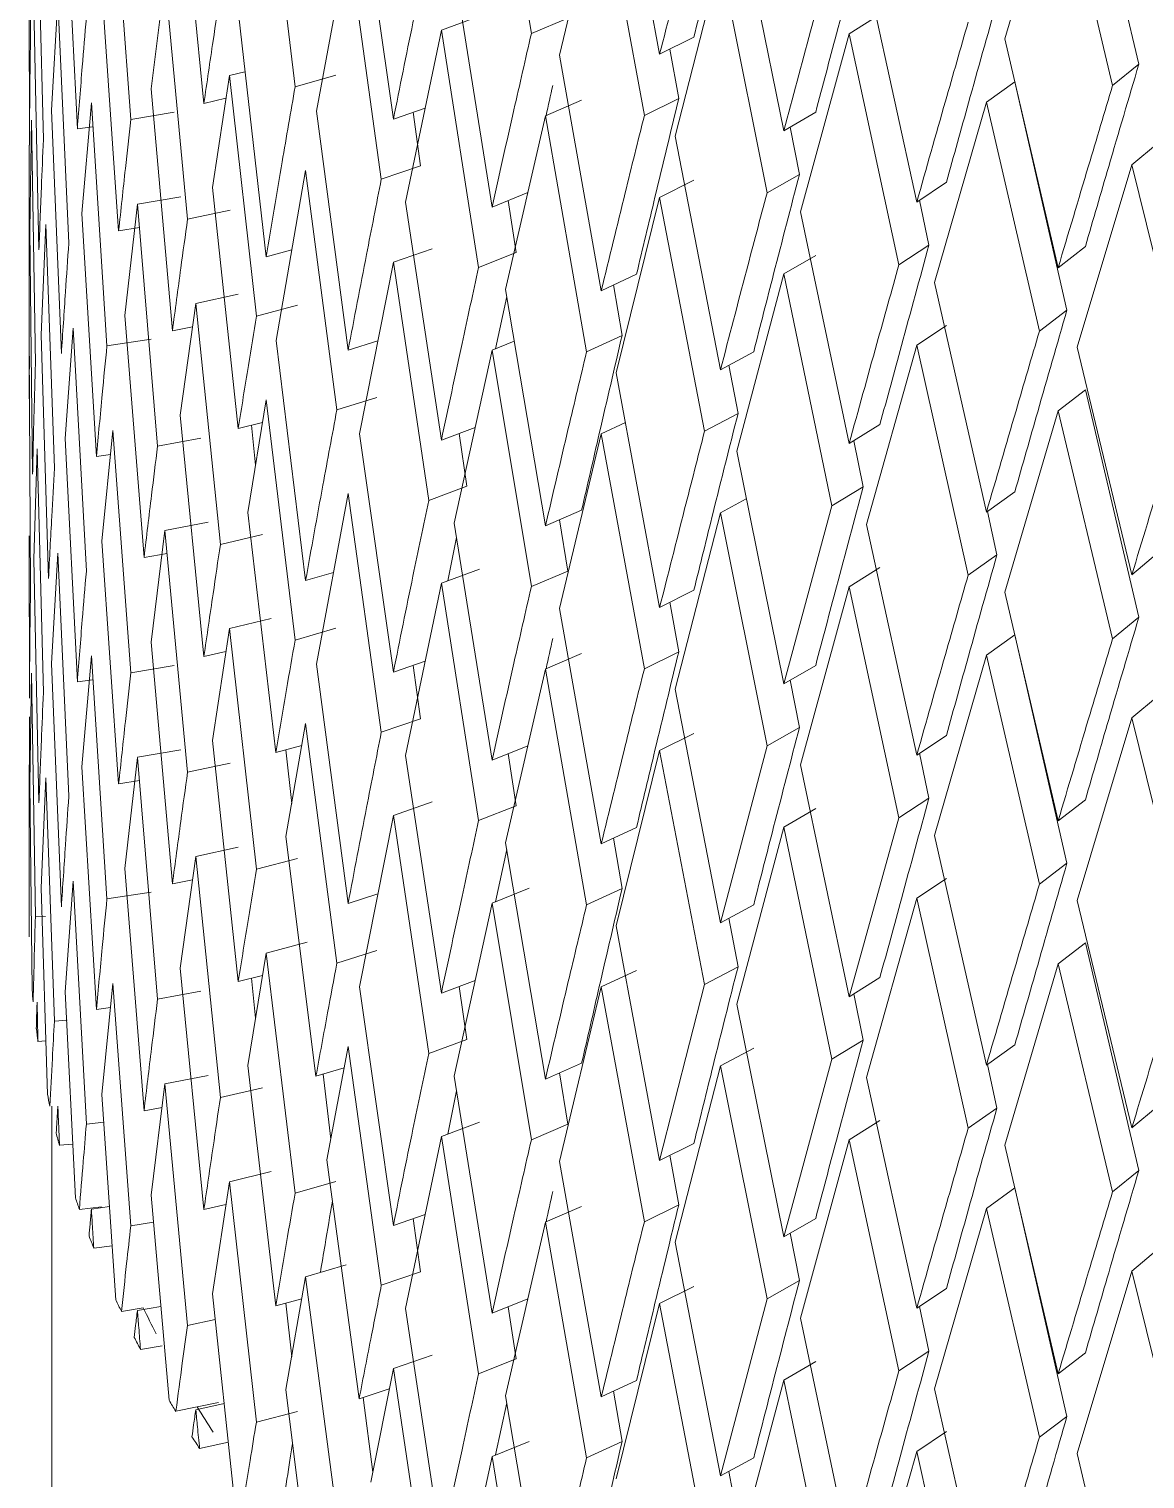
# Model space of a CAD drawing. Header units: centimetres. Extents: x -13594 to 4017, y -3206 to 1780.
# Drawn here: x 737.18 to 745.59, y -2015.4 to -2004.48 of the extents above; entities that cross this region are included whole.
import ezdxf

# ---------------------------------------------------------------- set-up
doc = ezdxf.new("R2010")
doc.units = ezdxf.units.CM

msp = doc.modelspace()

# ---------------------------------------------------------------- linework, layer by layer
at = {"color": 7, "linetype": 'Continuous', "lineweight": 0}
for p, q in [((740.967, -2004.517), (740.671, -2002.736)), ((741.605, -2002.906), (741.933, -2004.673)), ((745.541, -2004.748), (745.139, -2003.035)), ((739.188, -2004.919), (738.969, -2003.111)), ((744.934, -2003.193), (744.532, -2004.558)), ((745.344, -2004.909), (744.934, -2003.193)), ((738.323, -2003.225), (738.501, -2005.043)), ((737.196, -2004.528), (737.187, -2003.311)), ((737.457, -2003.402), (737.548, -2005.234)), ((737.95, -2005.165), (737.815, -2003.34)), ((739.673, -2003.365), (739.928, -2005.162)), ((741.493, -2003.366), (741.18, -2004.681)), ((741.818, -2005.135), (741.493, -2003.366)), ((737.292, -2005.315), (737.245, -2003.48)), ((742.513, -2003.496), (742.867, -2005.249)), ((739.587, -2003.815), (739.348, -2005.101)), ((739.837, -2005.613), (739.587, -2003.815)), ((742.391, -2003.961), (742.05, -2005.289)), ((742.742, -2005.716), (742.391, -2003.961)), ((740.386, -2004.038), (740.671, -2005.824)), ((743.49, -2004.048), (743.869, -2005.786)), ((737.184, -2004.14), (737.187, -2005.357)), ((737.733, -2004.175), (737.859, -2006.002)), ((738.208, -2004.095), (738.103, -2004.934)), ((738.378, -2005.915), (738.208, -2004.095)), ((737.401, -2004.264), (737.354, -2005.095)), ((737.484, -2006.096), (737.401, -2004.264)), ((737.221, -2004.31), (737.259, -2006.145)), ((738.763, -2004.388), (738.969, -2006.199)), ((740.289, -2004.492), (740.576, -2004.385)), ((743.36, -2004.518), (743.592, -2004.373)), ((740.289, -2004.492), (740.019, -2005.788)), ((740.57, -2006.279), (740.289, -2004.492)), ((741.242, -2004.4), (740.967, -2004.517)), ((741.933, -2004.673), (742.191, -2004.544)), ((743.36, -2004.518), (742.993, -2005.86)), ((743.735, -2006.258), (743.36, -2004.518)), ((744.532, -2004.558), (744.934, -2006.281)), ((741.18, -2004.681), (741.493, -2006.454)), ((742.077, -2005.007), (742.01, -2004.634)), ((738.693, -2004.833), (738.566, -2005.677)), ((738.693, -2004.833), (738.81, -2004.805)), ((738.896, -2006.645), (738.693, -2004.833)), ((739.494, -2004.831), (739.188, -2004.919)), ((745.541, -2004.748), (745.344, -2004.909)), ((738.103, -2004.934), (738.264, -2006.756)), ((744.394, -2005.034), (744.608, -2004.88)), ((745, -2006.601), (744.608, -2004.88)), ((737.654, -2005.039), (737.583, -2005.873)), ((737.771, -2006.868), (737.654, -2005.039)), ((738.501, -2005.043), (738.667, -2005.005)), ((741.073, -2005.138), (741.345, -2005.02)), ((742.077, -2005.007), (741.818, -2005.135)), ((744.394, -2005.034), (744.003, -2006.392)), ((744.793, -2006.758), (744.394, -2005.034)), ((737.354, -2005.095), (737.428, -2006.928)), ((738.278, -2005.11), (737.95, -2005.165)), ((739.348, -2005.101), (739.587, -2006.903)), ((739.928, -2005.162), (740.167, -2005.079)), ((740.132, -2005.513), (740.077, -2005.11)), ((741.073, -2005.138), (740.773, -2006.446)), ((741.383, -2006.914), (741.073, -2005.138)), ((742.867, -2005.249), (743.108, -2005.11)), ((737.203, -2005.169), (737.191, -2005.999)), ((737.232, -2007.005), (737.203, -2005.169)), ((737.548, -2005.234), (737.665, -2005.22)), ((742.985, -2005.578), (742.915, -2005.221)), ((737.184, -2006.216), (737.186, -2005.357)), ((742.05, -2005.289), (742.391, -2007.049)), ((745.489, -2005.506), (745.683, -2005.344)), ((739.267, -2005.549), (739.044, -2006.83)), ((739.502, -2007.352), (739.267, -2005.549)), ((740.132, -2005.513), (739.837, -2005.613)), ((742.985, -2005.578), (742.742, -2005.716)), ((745.489, -2005.506), (745.076, -2006.88)), ((745.909, -2007.214), (745.489, -2005.506)), ((738.566, -2005.677), (738.76, -2007.491)), ((741.933, -2005.751), (742.191, -2005.622)), ((743.869, -2005.786), (744.092, -2005.637)), ((738, -2005.803), (737.906, -2006.64)), ((738, -2005.802), (738.328, -2005.746)), ((738.152, -2007.625), (738, -2005.803)), ((740.019, -2005.788), (740.289, -2007.58)), ((740.671, -2005.824), (740.94, -2005.715)), ((740.852, -2006.167), (740.791, -2005.775)), ((741.933, -2005.751), (741.605, -2007.072)), ((742.271, -2007.513), (741.933, -2005.751)), ((743.961, -2006.11), (743.889, -2005.772)), ((737.583, -2005.873), (737.692, -2007.702)), ((738.698, -2005.847), (738.378, -2005.915)), ((742.993, -2005.86), (743.36, -2007.606)), ((737.191, -2005.999), (737.211, -2007.835)), ((737.311, -2005.956), (737.276, -2006.786)), ((737.376, -2007.79), (737.311, -2005.956)), ((737.859, -2006.002), (738.015, -2005.978)), ((738.969, -2006.199), (739.163, -2006.147)), ((739.928, -2006.24), (740.221, -2006.139)), ((743.961, -2006.11), (743.735, -2006.258)), ((744.934, -2006.281), (745.139, -2006.122)), ((739.928, -2006.24), (739.673, -2007.531)), ((740.194, -2008.033), (739.928, -2006.24)), ((740.852, -2006.167), (740.57, -2006.279)), ((742.867, -2006.328), (743.108, -2006.188)), ((741.493, -2006.454), (741.759, -2006.33)), ((742.867, -2006.328), (742.513, -2007.662)), ((743.23, -2008.075), (742.867, -2006.328)), ((740.773, -2006.446), (741.073, -2008.226)), ((741.65, -2006.791), (741.585, -2006.411)), ((744.003, -2006.392), (744.394, -2008.122)), ((738.44, -2006.55), (738.323, -2007.391)), ((738.44, -2006.55), (738.759, -2006.48)), ((738.625, -2008.366), (738.44, -2006.55)), ((739.207, -2006.564), (738.896, -2006.645)), ((740.782, -2006.498), (740.698, -2006.891)), ((737.906, -2006.64), (738.05, -2008.464)), ((745, -2006.601), (744.793, -2006.758)), ((737.276, -2006.786), (737.331, -2008.621)), ((737.516, -2006.736), (737.457, -2007.568)), ((737.616, -2008.566), (737.516, -2006.736)), ((738.264, -2006.756), (738.415, -2006.725)), ((741.65, -2006.791), (741.383, -2006.914)), ((743.869, -2006.864), (744.092, -2006.715)), ((737.196, -2008.694), (737.185, -2006.858)), ((737.185, -2006.858), (737.185, -2007.269)), ((738.103, -2006.819), (737.771, -2006.868)), ((739.044, -2006.83), (739.267, -2008.637)), ((739.587, -2006.903), (739.811, -2006.831)), ((740.671, -2006.902), (740.386, -2008.204)), ((740.671, -2006.902), (740.838, -2006.835)), ((740.967, -2008.683), (740.671, -2006.902)), ((743.869, -2006.864), (743.49, -2008.214)), ((744.256, -2008.596), (743.869, -2006.864)), ((745.076, -2006.88), (745.489, -2008.594)), ((742.391, -2007.049), (742.641, -2006.914)), ((742.523, -2007.38), (742.454, -2007.015)), ((741.605, -2007.072), (741.933, -2008.839)), ((744.934, -2007.359), (745.139, -2007.201)), ((745.541, -2008.914), (745.139, -2007.201)), ((738.969, -2007.277), (738.831, -2008.124)), ((739.188, -2009.085), (738.969, -2007.277)), ((739.803, -2007.258), (739.502, -2007.352)), ((738.323, -2007.391), (738.501, -2009.209)), ((738.76, -2007.491), (738.942, -2007.446)), ((741.493, -2007.532), (741.675, -2007.447)), ((742.523, -2007.38), (742.271, -2007.513)), ((744.934, -2007.359), (744.532, -2008.724)), ((745.344, -2009.075), (744.934, -2007.359)), ((737.815, -2007.506), (737.733, -2008.341)), ((737.95, -2009.331), (737.815, -2007.506)), ((738.477, -2007.564), (738.152, -2007.625)), ((738.889, -2007.768), (738.859, -2007.466)), ((739.673, -2007.531), (739.928, -2009.328)), ((740.289, -2007.58), (740.543, -2007.484)), ((740.482, -2007.927), (740.424, -2007.529)), ((741.493, -2007.532), (741.18, -2008.847)), ((741.818, -2009.301), (741.493, -2007.532)), ((743.36, -2007.606), (743.592, -2007.461)), ((737.245, -2007.646), (737.221, -2008.476)), ((737.292, -2009.481), (737.245, -2007.646)), ((737.457, -2007.568), (737.548, -2009.4)), ((742.513, -2007.662), (742.867, -2009.415)), ((743.465, -2007.932), (743.394, -2007.584)), ((737.692, -2007.702), (737.797, -2007.688)), ((739.587, -2007.981), (739.348, -2009.267)), ((739.837, -2009.779), (739.587, -2007.981)), ((740.482, -2007.927), (740.194, -2008.033)), ((743.465, -2007.932), (743.23, -2008.075)), ((744.394, -2008.122), (744.608, -2007.968)), ((741.073, -2008.226), (741.345, -2008.107)), ((742.391, -2008.127), (742.585, -2008.022)), ((742.867, -2009.415), (743.23, -2008.075)), ((738.208, -2008.261), (738.532, -2008.198)), ((738.831, -2008.124), (739.042, -2009.933)), ((740.386, -2008.204), (740.671, -2009.99)), ((741.242, -2008.566), (741.178, -2008.18)), ((742.391, -2008.127), (742.05, -2009.455)), ((742.742, -2009.882), (742.391, -2008.127)), ((743.49, -2008.214), (743.869, -2009.952)), ((744.473, -2008.444), (744.401, -2008.117)), ((737.185, -2008.3), (737.187, -2009.523)), ((738.208, -2008.261), (738.103, -2009.1)), ((738.378, -2010.081), (738.208, -2008.261)), ((738.942, -2008.291), (738.625, -2008.366)), ((740.404, -2008.314), (740.338, -2008.64)), ((737.401, -2008.43), (737.354, -2009.261)), ((737.484, -2010.262), (737.401, -2008.43)), ((737.733, -2008.341), (737.859, -2010.168)), ((738.05, -2008.464), (738.224, -2008.433)), ((745.489, -2008.594), (745.683, -2008.432)), ((737.221, -2008.476), (737.259, -2010.311)), ((743.36, -2008.684), (743.592, -2008.539)), ((744.473, -2008.444), (744.256, -2008.596)), ((739.267, -2008.637), (739.476, -2008.576)), ((740.289, -2008.658), (740.019, -2009.954)), ((740.289, -2008.658), (740.576, -2008.551)), ((740.57, -2010.445), (740.289, -2008.658)), ((741.242, -2008.566), (740.967, -2008.683)), ((741.933, -2008.839), (742.191, -2008.71)), ((743.36, -2008.684), (742.993, -2010.026)), ((743.735, -2010.424), (743.36, -2008.684)), ((744.532, -2008.724), (744.934, -2010.447)), ((741.18, -2008.847), (741.493, -2010.62)), ((742.077, -2009.173), (742.01, -2008.8)), ((738.693, -2008.999), (739.008, -2008.923)), ((745.541, -2008.914), (745.344, -2009.075)), ((738.693, -2008.999), (738.566, -2009.843)), ((738.896, -2010.811), (738.693, -2008.999)), ((739.494, -2008.997), (739.188, -2009.085)), ((744.394, -2009.2), (744.608, -2009.046)), ((745, -2010.767), (744.608, -2009.046)), ((737.654, -2009.205), (737.583, -2010.039)), ((737.771, -2011.034), (737.654, -2009.205)), ((738.103, -2009.1), (738.264, -2010.922)), ((738.501, -2009.209), (738.667, -2009.171)), ((741.072, -2009.304), (741.345, -2009.186)), ((742.077, -2009.173), (741.818, -2009.301)), ((744.394, -2009.2), (744.003, -2010.558)), ((744.793, -2010.924), (744.394, -2009.2)), ((737.354, -2009.261), (737.428, -2011.094)), ((738.278, -2009.276), (737.95, -2009.331)), ((739.348, -2009.267), (739.587, -2011.069)), ((739.928, -2009.328), (740.167, -2009.245)), ((740.132, -2009.679), (740.077, -2009.276)), ((741.073, -2009.304), (740.773, -2010.612)), ((741.383, -2011.08), (741.073, -2009.304)), ((742.867, -2009.415), (743.108, -2009.276)), ((737.203, -2009.335), (737.191, -2010.165)), ((737.232, -2011.171), (737.203, -2009.335)), ((737.548, -2009.4), (737.665, -2009.386)), ((742.985, -2009.744), (742.915, -2009.387)), ((742.05, -2009.455), (742.391, -2011.215)), ((745.489, -2009.672), (745.683, -2009.51)), ((737.184, -2010.382), (737.187, -2009.664)), ((739.267, -2009.715), (739.118, -2010.565)), ((739.502, -2011.518), (739.267, -2009.715)), ((740.132, -2009.679), (739.837, -2009.779)), ((742.985, -2009.744), (742.742, -2009.882)), ((745.489, -2009.672), (745.076, -2011.046)), ((745.909, -2011.38), (745.489, -2009.672)), ((738.566, -2009.843), (738.76, -2011.657)), ((741.933, -2009.917), (742.191, -2009.788)), ((743.869, -2009.952), (744.092, -2009.803)), ((738, -2009.969), (737.906, -2010.806)), ((738, -2009.968), (738.328, -2009.912)), ((738.152, -2011.791), (738, -2009.969)), ((739.042, -2009.933), (739.238, -2009.88)), ((739.162, -2010.317), (739.117, -2009.913)), ((740.019, -2009.954), (740.289, -2011.746)), ((740.671, -2009.99), (740.94, -2009.881)), ((740.852, -2010.333), (740.791, -2009.941)), ((741.933, -2009.917), (741.605, -2011.238)), ((742.271, -2011.679), (741.933, -2009.917)), ((742.391, -2011.215), (742.742, -2009.882)), ((743.961, -2010.276), (743.889, -2009.938)), ((737.583, -2010.039), (737.692, -2011.868)), ((738.698, -2010.013), (738.378, -2010.081)), ((742.993, -2010.026), (743.36, -2011.772)), ((737.191, -2010.165), (737.207, -2011.721)), ((737.311, -2010.122), (737.276, -2010.952)), ((737.376, -2011.956), (737.311, -2010.122)), ((737.859, -2010.168), (738.015, -2010.144)), ((743.961, -2010.276), (743.735, -2010.424)), ((744.934, -2010.447), (745.139, -2010.288)), ((739.928, -2010.406), (739.673, -2011.697)), ((739.928, -2010.406), (740.221, -2010.305)), ((740.194, -2012.199), (739.928, -2010.406)), ((740.852, -2010.333), (740.57, -2010.445)), ((742.867, -2010.494), (743.108, -2010.354)), ((741.493, -2010.62), (741.759, -2010.496)), ((742.867, -2010.494), (742.513, -2011.828)), ((743.23, -2012.241), (742.867, -2010.494)), ((743.36, -2011.772), (743.735, -2010.424)), ((739.118, -2010.565), (739.345, -2012.37)), ((740.773, -2010.612), (741.073, -2012.392)), ((741.65, -2010.957), (741.585, -2010.577)), ((744.003, -2010.558), (744.394, -2012.288)), ((738.44, -2010.716), (738.323, -2011.557)), ((738.44, -2010.716), (738.759, -2010.646)), ((738.625, -2012.532), (738.44, -2010.716)), ((739.207, -2010.73), (738.896, -2010.811)), ((740.782, -2010.664), (740.698, -2011.057)), ((737.906, -2010.806), (738.05, -2012.63)), ((745, -2010.767), (744.793, -2010.924)), ((737.276, -2010.952), (737.322, -2012.507)), ((737.516, -2010.902), (737.457, -2011.734)), ((737.616, -2012.732), (737.516, -2010.902)), ((738.264, -2010.922), (738.415, -2010.891)), ((743.869, -2011.03), (744.092, -2010.881)), ((738.103, -2010.985), (737.771, -2011.034)), ((739.587, -2011.069), (739.811, -2010.997)), ((740.671, -2011.068), (740.951, -2010.955)), ((741.65, -2010.957), (741.383, -2011.08)), ((743.869, -2011.03), (743.49, -2012.38)), ((744.256, -2012.762), (743.869, -2011.03)), ((745.076, -2011.046), (745.489, -2012.76)), ((737.307, -2011.168), (737.232, -2011.171)), ((740.671, -2011.068), (740.386, -2012.37)), ((740.967, -2012.849), (740.671, -2011.068)), ((742.391, -2011.215), (742.641, -2011.08)), ((741.605, -2011.238), (741.933, -2013.005)), ((742.523, -2011.546), (742.454, -2011.181)), ((738.969, -2011.443), (739.279, -2011.36)), ((744.934, -2011.525), (745.139, -2011.367)), ((745.541, -2013.08), (745.139, -2011.367)), ((738.969, -2011.443), (738.831, -2012.29)), ((739.188, -2013.251), (738.969, -2011.443)), ((739.803, -2011.424), (739.502, -2011.518)), ((738.323, -2011.557), (738.501, -2013.375)), ((741.493, -2011.698), (741.759, -2011.574)), ((742.523, -2011.546), (742.271, -2011.679)), ((744.934, -2011.525), (744.532, -2012.89)), ((745.344, -2013.241), (744.934, -2011.525)), ((737.815, -2011.672), (737.733, -2012.507)), ((737.95, -2013.497), (737.815, -2011.672)), ((738.76, -2011.657), (738.942, -2011.612)), ((738.889, -2011.934), (738.859, -2011.632)), ((739.673, -2011.697), (739.928, -2013.494)), ((740.289, -2011.746), (740.543, -2011.65)), ((740.482, -2012.093), (740.424, -2011.695)), ((741.493, -2011.698), (741.18, -2013.013)), ((741.818, -2013.467), (741.493, -2011.698)), ((741.933, -2013.005), (742.271, -2011.679)), ((743.36, -2011.772), (743.592, -2011.627)), ((737.457, -2011.734), (737.533, -2013.287)), ((738.477, -2011.73), (738.152, -2011.791)), ((743.465, -2012.098), (743.394, -2011.75)), ((737.692, -2011.868), (737.797, -2011.854)), ((742.513, -2011.828), (742.867, -2013.581)), ((737.472, -2011.948), (737.376, -2011.956)), ((737.31, -2012.105), (737.251, -2012.108)), ((739.587, -2012.147), (739.427, -2013)), ((739.837, -2013.945), (739.587, -2012.147)), ((740.482, -2012.093), (740.194, -2012.199)), ((743.465, -2012.098), (743.23, -2012.241)), ((744.394, -2012.288), (744.608, -2012.134)), ((742.391, -2012.293), (742.641, -2012.158)), ((742.867, -2013.581), (743.23, -2012.241)), ((738.208, -2012.427), (738.532, -2012.364)), ((738.831, -2012.29), (739.042, -2014.099)), ((739.345, -2012.37), (739.557, -2012.307)), ((739.456, -2012.844), (739.398, -2012.354)), ((740.386, -2012.37), (740.671, -2014.156)), ((741.073, -2012.392), (741.345, -2012.273)), ((741.242, -2012.732), (741.178, -2012.346)), ((742.391, -2012.293), (742.05, -2013.621)), ((742.742, -2014.048), (742.391, -2012.293)), ((744.473, -2012.61), (744.401, -2012.283)), ((738.208, -2012.427), (738.103, -2013.266)), ((738.378, -2014.247), (738.208, -2012.427)), ((738.942, -2012.457), (738.625, -2012.532)), ((740.404, -2012.48), (740.338, -2012.806)), ((743.49, -2012.38), (743.869, -2014.118)), ((737.733, -2012.507), (737.839, -2014.056)), ((737.355, -2012.595), (737.355, -2024.572)), ((738.05, -2012.63), (738.186, -2012.606)), ((744.473, -2012.61), (744.256, -2012.762)), ((745.489, -2012.76), (745.683, -2012.598)), ((737.747, -2012.716), (737.616, -2012.732)), ((740.289, -2012.824), (740.576, -2012.717)), ((741.242, -2012.732), (740.967, -2012.849)), ((743.36, -2012.85), (743.592, -2012.705)), ((737.513, -2012.882), (737.414, -2012.891)), ((740.289, -2012.824), (740.019, -2014.12)), ((740.57, -2014.611), (740.289, -2012.824)), ((741.933, -2013.005), (742.191, -2012.876)), ((743.36, -2012.85), (742.993, -2014.192)), ((743.735, -2014.59), (743.36, -2012.85)), ((744.532, -2012.89), (744.934, -2014.613)), ((739.427, -2013), (739.67, -2014.8)), ((741.18, -2013.013), (741.493, -2014.786)), ((742.077, -2013.339), (742.01, -2012.966)), ((738.693, -2013.165), (739.008, -2013.089)), ((745.541, -2013.08), (745.344, -2013.241)), ((738.693, -2013.165), (738.566, -2014.009)), ((738.896, -2014.977), (738.693, -2013.165)), ((739.494, -2013.163), (739.188, -2013.251)), ((744.394, -2013.366), (744.608, -2013.212)), ((745, -2014.933), (744.608, -2013.212)), ((737.731, -2013.355), (737.563, -2013.374)), ((737.654, -2013.371), (737.791, -2013.353)), ((738.103, -2013.266), (738.239, -2014.81)), ((738.501, -2013.375), (738.667, -2013.337)), ((741.072, -2013.47), (741.345, -2013.352)), ((742.077, -2013.339), (741.818, -2013.467)), ((739.928, -2013.494), (740.167, -2013.411)), ((740.132, -2013.845), (740.077, -2013.442)), ((742.867, -2013.581), (743.108, -2013.442)), ((744.394, -2013.366), (744.003, -2014.724)), ((744.793, -2015.09), (744.394, -2013.366)), ((738.121, -2013.469), (737.95, -2013.497)), ((741.073, -2013.47), (740.773, -2014.778)), ((741.383, -2015.246), (741.073, -2013.47)), ((742.985, -2013.91), (742.915, -2013.553)), ((737.811, -2013.647), (737.672, -2013.666)), ((742.05, -2013.621), (742.391, -2015.381)), ((745.489, -2013.838), (745.683, -2013.676)), ((739.267, -2013.881), (739.572, -2013.792)), ((739.267, -2013.881), (739.118, -2014.731)), ((739.502, -2015.684), (739.267, -2013.881)), ((740.132, -2013.845), (739.837, -2013.945)), ((745.489, -2013.838), (745.076, -2015.212)), ((745.909, -2015.546), (745.489, -2013.838)), ((738.566, -2014.009), (738.73, -2015.547)), ((741.933, -2014.083), (742.191, -2013.954)), ((742.985, -2013.91), (742.742, -2014.048)), ((743.869, -2014.118), (744.092, -2013.969)), ((738.044, -2014.115), (737.88, -2014.142)), ((738, -2014.135), (738.177, -2014.104)), ((739.042, -2014.099), (739.238, -2014.046)), ((739.162, -2014.483), (739.117, -2014.079)), ((740.671, -2014.156), (740.94, -2014.047)), ((740.852, -2014.499), (740.791, -2014.107)), ((741.933, -2014.083), (741.605, -2015.404)), ((742.271, -2015.845), (741.933, -2014.083)), ((742.391, -2015.381), (742.742, -2014.048)), ((743.961, -2014.442), (743.889, -2014.104)), ((738.586, -2014.202), (738.378, -2014.247)), ((740.019, -2014.12), (740.289, -2015.912)), ((742.993, -2014.192), (743.36, -2015.938)), ((738.187, -2014.4), (738.024, -2014.428)), ((743.961, -2014.442), (743.735, -2014.59)), ((739.928, -2014.572), (740.221, -2014.471)), ((740.852, -2014.499), (740.57, -2014.611)), ((742.867, -2014.66), (743.108, -2014.52)), ((744.934, -2014.613), (745.139, -2014.454)), ((739.928, -2014.572), (739.758, -2015.428)), ((740.194, -2016.365), (739.928, -2014.572)), ((741.493, -2014.786), (741.759, -2014.662)), ((742.867, -2014.66), (742.513, -2015.994)), ((743.23, -2016.407), (742.867, -2014.66)), ((739.118, -2014.731), (739.31, -2016.261)), ((739.67, -2014.8), (739.897, -2014.726)), ((741.65, -2015.123), (741.585, -2014.743)), ((744.003, -2014.724), (744.394, -2016.454)), ((738.451, -2014.861), (738.29, -2014.894)), ((738.44, -2014.882), (738.654, -2014.835)), ((738.612, -2014.829), (738.451, -2014.861)), ((739.772, -2015.353), (739.7, -2014.79)), ((740.782, -2014.83), (740.698, -2015.223)), ((740.773, -2014.778), (741.073, -2016.558)), ((739.207, -2014.896), (738.896, -2014.977)), ((745, -2014.933), (744.793, -2015.09)), ((743.869, -2015.196), (744.092, -2015.047)), ((738.628, -2015.139), (738.469, -2015.174)), ((738.685, -2015.126), (738.628, -2015.139)), ((740.671, -2015.234), (740.951, -2015.121)), ((741.65, -2015.123), (741.383, -2015.246)), ((743.869, -2015.196), (743.49, -2016.546)), ((744.256, -2016.928), (743.869, -2015.196)), ((740.671, -2015.234), (740.386, -2016.536)), ((740.967, -2017.015), (740.671, -2015.234)), ((742.391, -2015.381), (742.641, -2015.246)), ((745.076, -2015.212), (745.489, -2016.926)), ((742.523, -2015.712), (742.454, -2015.347))]:
    msp.add_line(p, q, dxfattribs=at)
for centre, radius, start, end in [((743.621, -2011.176), 6.437, 180.4364, 181.2753), ((743.673, -2011.173), 6.489, 184.8431, 185.6324), ((743.741, -2011.165), 6.557, 187.4353, 188.2638), ((743.912, -2011.134), 6.731, 191.7664, 192.5366), ((744.049, -2011.102), 6.873, 194.29, 195.093), ((744.334, -2011.015), 7.17, 198.4689, 199.2074), ((744.536, -2010.941), 7.385, 200.8835, 201.6489), ((744.923, -2010.774), 7.807, 204.8521, 205.5498), ((745.152, -2010.717), 7.878, 205.5525, 207.1324), ((745.184, -2010.645), 8.098, 207.1297, 207.8495), ((745.661, -2010.377), 8.646, 210.8515, 211.5033), ((745.907, -2010.291), 8.746, 211.5062, 212.9797), ((745.971, -2010.181), 9.012, 212.9769, 213.6472)]:
    msp.add_arc(centre, radius, start, end, dxfattribs=at)
for points, knots in [([(738.79, -1522.457), (737.643, -1521.332), (734.632, -1518.377), (729.481, -1513.99), (723.376, -1509.261), (717.032, -1504.913), (710.469, -1500.933), (703.691, -1497.328), (696.705, -1494.101), (689.519, -1491.257), (682.14, -1488.797), (674.577, -1486.725), (666.836, -1485.042), (658.926, -1483.751), (650.855, -1482.854), (642.632, -1482.35), (634.265, -1482.241), (625.764, -1482.527), (617.137, -1483.208), (608.395, -1484.284), (599.545, -1485.752), (590.598, -1487.612), (581.564, -1489.862), (572.451, -1492.499), (563.271, -1495.52), (554.032, -1498.922), (544.745, -1502.701), (535.42, -1506.854), (526.066, -1511.375), (516.694, -1516.26), (507.313, -1521.504), (497.934, -1527.1), (488.566, -1533.043), (479.219, -1539.327), (469.904, -1545.944), (460.63, -1552.888), (451.407, -1560.151), (442.244, -1567.726), (433.152, -1575.604), (424.139, -1583.776), (415.217, -1592.235), (406.393, -1600.972), (397.677, -1609.976), (389.079, -1619.238), (380.608, -1628.749), (372.272, -1638.499), (364.081, -1648.476), (356.042, -1658.671), (348.166, -1669.072), (340.459, -1679.669), (332.93, -1690.45), (325.588, -1701.404), (318.439, -1712.519), (311.491, -1723.784), (304.753, -1735.186), (298.23, -1746.713), (291.931, -1758.354), (285.86, -1770.095), (280.026, -1781.924), (274.434, -1793.83), (269.091, -1805.798), (264.001, -1817.817), (259.17, -1829.873), (254.604, -1841.955), (250.307, -1854.048), (246.284, -1866.141), (242.539, -1878.22), (239.076, -1890.273), (235.899, -1902.287), (233.011, -1914.249), (230.415, -1926.146), (228.115, -1937.967), (226.113, -1949.697), (224.41, -1961.326), (223.009, -1972.84), (221.911, -1984.227), (221.118, -1995.476), (220.64, -2006.379), (220.504, -2014.015), (220.499, -2017.966), (220.498, -2018.494)], [0, 0, 0, 0, 0.007997, 0.021005, 0.034009, 0.04701, 0.06001, 0.073009, 0.086008, 0.099008, 0.11201, 0.125014, 0.138021, 0.151032, 0.164047, 0.177066, 0.190089, 0.203115, 0.216145, 0.229179, 0.242216, 0.255255, 0.268296, 0.281339, 0.294383, 0.307428, 0.320475, 0.333521, 0.346569, 0.359616, 0.372663, 0.385711, 0.398758, 0.411805, 0.424852, 0.437898, 0.450944, 0.46399, 0.477035, 0.49008, 0.503125, 0.516169, 0.529213, 0.542256, 0.5553, 0.568343, 0.581386, 0.594428, 0.607471, 0.620513, 0.633555, 0.646597, 0.659639, 0.672681, 0.685723, 0.698764, 0.711806, 0.724848, 0.73789, 0.750932, 0.763974, 0.777016, 0.790059, 0.803102, 0.816144, 0.829188, 0.842231, 0.855275, 0.868319, 0.881363, 0.894408, 0.907453, 0.920499, 0.933545, 0.946591, 0.959638, 0.972685, 0.985733, 0.998094, 1, 1, 1, 1]), ([(439.352, -2215.508), (442.193, -2214.683), (448.094, -2212.969), (457.133, -2209.887), (466.439, -2206.38), (475.79, -2202.486), (485.172, -2198.221), (494.577, -2193.586), (503.994, -2188.587), (513.413, -2183.23), (522.824, -2177.521), (532.217, -2171.466), (541.582, -2165.073), (550.909, -2158.347), (560.189, -2151.297), (569.412, -2143.93), (578.569, -2136.255), (587.648, -2128.278), (596.643, -2120.01), (605.542, -2111.459), (614.336, -2102.633), (623.017, -2093.544), (631.575, -2084.199), (640.002, -2074.61), (648.288, -2064.786), (656.425, -2054.738), (664.405, -2044.476), (672.218, -2034.012), (679.857, -2023.356), (687.314, -2012.52), (694.581, -2001.516), (701.65, -1990.354), (708.514, -1979.047), (715.165, -1967.607), (721.598, -1956.045), (727.803, -1944.375), (733.776, -1932.608), (739.51, -1920.756), (744.999, -1908.833), (750.236, -1896.851), (755.217, -1884.822), (759.935, -1872.76), (764.387, -1860.676), (768.566, -1848.584), (772.47, -1836.496), (776.092, -1824.425), (779.43, -1812.384), (782.48, -1800.385), (785.238, -1788.441), (787.702, -1776.565), (789.867, -1764.769), (791.733, -1753.065), (793.297, -1741.466), (794.556, -1729.984), (795.51, -1718.631), (796.156, -1707.42), (796.495, -1696.361), (796.524, -1685.467), (796.245, -1674.749), (795.655, -1664.219), (794.758, -1653.887), (793.55, -1643.768), (792.042, -1633.864), (790.2, -1624.215), (788.706, -1617.284), (787.734, -1613.651), (787.579, -1613.07)], [0, 0, 0, 0, 0.014701, 0.030542, 0.046388, 0.062238, 0.078091, 0.093946, 0.109801, 0.125657, 0.141512, 0.157366, 0.173219, 0.189071, 0.204921, 0.22077, 0.236616, 0.252461, 0.268304, 0.284146, 0.299986, 0.315824, 0.331661, 0.347496, 0.36333, 0.379163, 0.394996, 0.410827, 0.426657, 0.442487, 0.458316, 0.474145, 0.489974, 0.505802, 0.521631, 0.537459, 0.553288, 0.569118, 0.584948, 0.600778, 0.616609, 0.632441, 0.648275, 0.664109, 0.679945, 0.695782, 0.71162, 0.72746, 0.743302, 0.759146, 0.774992, 0.79084, 0.806689, 0.822541, 0.838395, 0.85425, 0.870107, 0.885966, 0.901826, 0.917687, 0.933548, 0.949409, 0.965268, 0.981126, 0.99698, 1, 1, 1, 1]), ([(742.523, -2003.214), (742.46, -2003.462), (742.348, -2003.906), (742.239, -2004.349), (742.191, -2004.544)], [0, 0, 0, 0, 0.5599999, 1, 1, 1, 1]), ([(741.933, -2004.673), (741.996, -2004.426), (742.107, -2003.985), (742.221, -2003.542), (742.271, -2003.347)], [0, 0, 0, 0, 0.56, 1, 1, 1, 1]), ([(743.465, -2003.766), (743.398, -2004.017), (743.278, -2004.466), (743.16, -2004.913), (743.108, -2005.11)], [0, 0, 0, 0, 0.56, 1, 1, 1, 1]), ([(739.928, -2005.162), (739.976, -2004.92), (740.064, -2004.489), (740.154, -2004.057), (740.194, -2003.867)], [0, 0, 0, 0, 0.5599999, 1, 1, 1, 1]), ([(742.867, -2005.249), (742.934, -2005), (743.054, -2004.554), (743.177, -2004.106), (743.23, -2003.909)], [0, 0, 0, 0, 0.56, 1, 1, 1, 1]), ([(738.501, -2005.043), (738.524, -2004.885), (738.565, -2004.605), (738.607, -2004.323), (738.625, -2004.2)], [0, 0, 0, 0, 0.56, 1, 1, 1, 1]), ([(744.473, -2004.278), (744.401, -2004.532), (744.273, -2004.986), (744.148, -2005.438), (744.092, -2005.637)], [0, 0, 0, 0, 0.56, 1, 1, 1, 1]), ([(737.548, -2005.234), (737.56, -2005.078), (737.582, -2004.801), (737.605, -2004.523), (737.616, -2004.4)], [0, 0, 0, 0, 0.56, 1, 1, 1, 1]), ([(743.869, -2005.786), (743.941, -2005.533), (744.069, -2005.082), (744.199, -2004.63), (744.256, -2004.431)], [0, 0, 0, 0, 0.56, 1, 1, 1, 1]), ([(737.187, -2005.357), (737.188, -2005.203), (737.19, -2004.926), (737.194, -2004.65), (737.196, -2004.528)], [0, 0, 0, 0, 0.56, 1, 1, 1, 1]), ([(740.671, -2005.824), (740.725, -2005.58), (740.823, -2005.145), (740.923, -2004.709), (740.967, -2004.517)], [0, 0, 0, 0, 0.5599999, 1, 1, 1, 1]), ([(745.541, -2004.748), (745.465, -2005.005), (745.33, -2005.464), (745.197, -2005.921), (745.139, -2006.122)], [0, 0, 0, 0, 0.56, 1, 1, 1, 1]), ([(738.969, -2006.199), (739.009, -2005.96), (739.081, -2005.534), (739.155, -2005.107), (739.188, -2004.919)], [0, 0, 0, 0, 0.56, 1, 1, 1, 1]), ([(741.128, -2004.908), (741.111, -2004.983), (741.094, -2005.06), (741.077, -2005.136), (741.077, -2005.136)], [0, 0, 0, 0, 0.992236, 1, 1, 1, 1]), ([(744.934, -2006.281), (745.01, -2006.025), (745.146, -2005.568), (745.283, -2005.11), (745.344, -2004.909)], [0, 0, 0, 0, 0.56, 1, 1, 1, 1]), ([(742.077, -2005.007), (742.017, -2005.254), (741.91, -2005.696), (741.805, -2006.136), (741.759, -2006.33)], [0, 0, 0, 0, 0.56, 1, 1, 1, 1]), ([(741.493, -2006.454), (741.553, -2006.208), (741.66, -2005.769), (741.769, -2005.329), (741.818, -2005.135)], [0, 0, 0, 0, 0.56, 1, 1, 1, 1]), ([(737.859, -2006.002), (737.876, -2005.846), (737.906, -2005.567), (737.937, -2005.288), (737.95, -2005.165)], [0, 0, 0, 0, 0.56, 1, 1, 1, 1]), ([(737.259, -2006.145), (737.265, -2005.99), (737.275, -2005.714), (737.287, -2005.437), (737.292, -2005.315)], [0, 0, 0, 0, 0.56, 1, 1, 1, 1]), ([(742.985, -2005.578), (742.921, -2005.827), (742.804, -2006.274), (742.691, -2006.719), (742.641, -2006.914)], [0, 0, 0, 0, 0.5599999, 1, 1, 1, 1]), ([(739.587, -2006.903), (739.633, -2006.662), (739.715, -2006.233), (739.8, -2005.802), (739.837, -2005.613)], [0, 0, 0, 0, 0.56, 1, 1, 1, 1]), ([(742.391, -2007.049), (742.456, -2006.801), (742.572, -2006.357), (742.69, -2005.912), (742.742, -2005.716)], [0, 0, 0, 0, 0.5599999, 1, 1, 1, 1]), ([(738.264, -2006.756), (738.285, -2006.599), (738.322, -2006.319), (738.361, -2006.038), (738.378, -2005.915)], [0, 0, 0, 0, 0.56, 1, 1, 1, 1]), ([(737.428, -2006.928), (737.438, -2006.773), (737.456, -2006.496), (737.475, -2006.218), (737.484, -2006.096)], [0, 0, 0, 0, 0.56, 1, 1, 1, 1]), ([(743.961, -2006.11), (743.892, -2006.363), (743.768, -2006.814), (743.646, -2007.263), (743.592, -2007.461)], [0, 0, 0, 0, 0.56, 1, 1, 1, 1]), ([(737.187, -2007.046), (737.186, -2006.891), (737.184, -2006.615), (737.184, -2006.338), (737.184, -2006.216)], [0, 0, 0, 0, 0.56, 1, 1, 1, 1]), ([(740.289, -2007.58), (740.341, -2007.337), (740.433, -2006.904), (740.528, -2006.47), (740.57, -2006.279)], [0, 0, 0, 0, 0.56, 1, 1, 1, 1]), ([(743.36, -2007.606), (743.429, -2007.355), (743.553, -2006.906), (743.68, -2006.456), (743.735, -2006.258)], [0, 0, 0, 0, 0.56, 1, 1, 1, 1]), ([(738.76, -2007.491), (738.785, -2007.333), (738.83, -2007.051), (738.876, -2006.769), (738.896, -2006.645)], [0, 0, 0, 0, 0.56, 1, 1, 1, 1]), ([(745, -2006.601), (744.926, -2006.857), (744.795, -2007.313), (744.665, -2007.768), (744.608, -2007.968)], [0, 0, 0, 0, 0.5599999, 1, 1, 1, 1]), ([(741.65, -2006.791), (741.593, -2007.037), (741.49, -2007.476), (741.39, -2007.915), (741.345, -2008.107)], [0, 0, 0, 0, 0.5599999, 1, 1, 1, 1]), ([(744.394, -2008.122), (744.468, -2007.868), (744.6, -2007.414), (744.734, -2006.958), (744.793, -2006.758)], [0, 0, 0, 0, 0.5599999, 1, 1, 1, 1]), ([(737.692, -2007.702), (737.706, -2007.547), (737.732, -2007.268), (737.759, -2006.99), (737.771, -2006.868)], [0, 0, 0, 0, 0.56, 1, 1, 1, 1]), ([(737.211, -2007.835), (737.214, -2007.68), (737.221, -2007.403), (737.228, -2007.127), (737.232, -2007.005)], [0, 0, 0, 0, 0.56, 1, 1, 1, 1]), ([(741.073, -2008.226), (741.13, -2007.981), (741.232, -2007.545), (741.337, -2007.106), (741.383, -2006.914)], [0, 0, 0, 0, 0.56, 1, 1, 1, 1]), ([(745.489, -2008.594), (745.566, -2008.337), (745.706, -2007.877), (745.847, -2007.417), (745.909, -2007.214)], [0, 0, 0, 0, 0.5599999, 1, 1, 1, 1]), ([(739.267, -2008.637), (739.31, -2008.397), (739.387, -2007.97), (739.467, -2007.541), (739.502, -2007.352)], [0, 0, 0, 0, 0.56, 1, 1, 1, 1]), ([(742.523, -2007.38), (742.46, -2007.628), (742.348, -2008.072), (742.239, -2008.515), (742.191, -2008.71)], [0, 0, 0, 0, 0.56, 1, 1, 1, 1]), ([(741.933, -2008.839), (741.996, -2008.592), (742.107, -2008.151), (742.221, -2007.708), (742.271, -2007.513)], [0, 0, 0, 0, 0.5599999, 1, 1, 1, 1]), ([(738.05, -2008.464), (738.069, -2008.307), (738.102, -2008.028), (738.137, -2007.748), (738.152, -2007.625)], [0, 0, 0, 0, 0.56, 1, 1, 1, 1]), ([(737.331, -2008.621), (737.339, -2008.466), (737.353, -2008.189), (737.369, -2007.912), (737.376, -2007.79)], [0, 0, 0, 0, 0.56, 1, 1, 1, 1]), ([(743.465, -2007.932), (743.398, -2008.183), (743.278, -2008.632), (743.16, -2009.079), (743.108, -2009.276)], [0, 0, 0, 0, 0.56, 1, 1, 1, 1]), ([(739.928, -2009.328), (739.976, -2009.086), (740.064, -2008.655), (740.154, -2008.223), (740.194, -2008.033)], [0, 0, 0, 0, 0.56, 1, 1, 1, 1]), ([(738.501, -2009.209), (738.524, -2009.051), (738.565, -2008.771), (738.607, -2008.489), (738.625, -2008.366)], [0, 0, 0, 0, 0.56, 1, 1, 1, 1]), ([(744.473, -2008.444), (744.401, -2008.698), (744.273, -2009.152), (744.148, -2009.604), (744.092, -2009.803)], [0, 0, 0, 0, 0.56, 1, 1, 1, 1]), ([(737.548, -2009.4), (737.56, -2009.244), (737.582, -2008.967), (737.605, -2008.689), (737.616, -2008.566)], [0, 0, 0, 0, 0.56, 1, 1, 1, 1]), ([(743.869, -2009.952), (743.941, -2009.699), (744.069, -2009.248), (744.199, -2008.796), (744.256, -2008.596)], [0, 0, 0, 0, 0.56, 1, 1, 1, 1]), ([(737.187, -2009.523), (737.188, -2009.369), (737.19, -2009.092), (737.194, -2008.816), (737.196, -2008.694)], [0, 0, 0, 0, 0.56, 1, 1, 1, 1]), ([(740.671, -2009.99), (740.725, -2009.746), (740.823, -2009.311), (740.923, -2008.875), (740.967, -2008.683)], [0, 0, 0, 0, 0.56, 1, 1, 1, 1]), ([(745.541, -2008.914), (745.465, -2009.171), (745.33, -2009.63), (745.197, -2010.087), (745.139, -2010.288)], [0, 0, 0, 0, 0.56, 1, 1, 1, 1]), ([(739.042, -2009.933), (739.069, -2009.775), (739.117, -2009.492), (739.166, -2009.209), (739.188, -2009.085)], [0, 0, 0, 0, 0.56, 1, 1, 1, 1]), ([(741.128, -2009.074), (741.111, -2009.149), (741.094, -2009.226), (741.077, -2009.302), (741.077, -2009.302)], [0, 0, 0, 0, 0.992484, 1, 1, 1, 1]), ([(744.934, -2010.447), (745.01, -2010.191), (745.146, -2009.734), (745.283, -2009.276), (745.344, -2009.075)], [0, 0, 0, 0, 0.56, 1, 1, 1, 1]), ([(742.077, -2009.173), (742.017, -2009.42), (741.91, -2009.862), (741.805, -2010.302), (741.759, -2010.496)], [0, 0, 0, 0, 0.56, 1, 1, 1, 1]), ([(741.493, -2010.62), (741.553, -2010.374), (741.66, -2009.935), (741.769, -2009.495), (741.818, -2009.301)], [0, 0, 0, 0, 0.56, 1, 1, 1, 1]), ([(737.859, -2010.168), (737.876, -2010.012), (737.906, -2009.733), (737.937, -2009.454), (737.95, -2009.331)], [0, 0, 0, 0, 0.56, 1, 1, 1, 1]), ([(737.259, -2010.311), (737.265, -2010.156), (737.275, -2009.88), (737.287, -2009.603), (737.292, -2009.481)], [0, 0, 0, 0, 0.56, 1, 1, 1, 1]), ([(742.985, -2009.744), (742.921, -2009.993), (742.804, -2010.44), (742.691, -2010.885), (742.641, -2011.08)], [0, 0, 0, 0, 0.56, 1, 1, 1, 1]), ([(739.587, -2011.069), (739.633, -2010.828), (739.715, -2010.399), (739.8, -2009.968), (739.837, -2009.779)], [0, 0, 0, 0, 0.56, 1, 1, 1, 1]), ([(738.264, -2010.922), (738.285, -2010.765), (738.322, -2010.485), (738.361, -2010.204), (738.378, -2010.081)], [0, 0, 0, 0, 0.56, 1, 1, 1, 1]), ([(737.428, -2011.094), (737.438, -2010.939), (737.456, -2010.662), (737.475, -2010.384), (737.484, -2010.262)], [0, 0, 0, 0, 0.56, 1, 1, 1, 1]), ([(743.961, -2010.276), (743.892, -2010.529), (743.768, -2010.98), (743.646, -2011.429), (743.592, -2011.627)], [0, 0, 0, 0, 0.5599999, 1, 1, 1, 1]), ([(737.186, -2011.021), (737.185, -2010.902), (737.184, -2010.689), (737.184, -2010.476), (737.184, -2010.382)], [0, 0, 0, 0, 0.56, 1, 1, 1, 1]), ([(740.289, -2011.746), (740.341, -2011.503), (740.433, -2011.07), (740.528, -2010.636), (740.57, -2010.445)], [0, 0, 0, 0, 0.5599999, 1, 1, 1, 1]), ([(738.76, -2011.657), (738.785, -2011.499), (738.83, -2011.217), (738.876, -2010.935), (738.896, -2010.811)], [0, 0, 0, 0, 0.56, 1, 1, 1, 1]), ([(745, -2010.767), (744.926, -2011.023), (744.795, -2011.479), (744.665, -2011.934), (744.608, -2012.134)], [0, 0, 0, 0, 0.56, 1, 1, 1, 1]), ([(744.394, -2012.288), (744.468, -2012.034), (744.6, -2011.58), (744.734, -2011.124), (744.793, -2010.924)], [0, 0, 0, 0, 0.5599999, 1, 1, 1, 1]), ([(737.185, -2011.024), (737.185, -2011.061), (737.184, -2011.129), (737.184, -2011.196), (737.184, -2011.225)], [0, 0, 0, 0, 0.56, 1, 1, 1, 1]), ([(737.186, -2011.32), (737.185, -2011.264), (737.185, -2011.166), (737.185, -2011.067), (737.185, -2011.024)], [0, 0, 0, 0, 0.56, 1, 1, 1, 1]), ([(737.692, -2011.868), (737.706, -2011.713), (737.732, -2011.434), (737.759, -2011.156), (737.771, -2011.034)], [0, 0, 0, 0, 0.56, 1, 1, 1, 1]), ([(741.65, -2010.957), (741.593, -2011.203), (741.49, -2011.642), (741.39, -2012.081), (741.345, -2012.273)], [0, 0, 0, 0, 0.56, 1, 1, 1, 1]), ([(737.215, -2011.81), (737.218, -2011.691), (737.223, -2011.478), (737.229, -2011.265), (737.232, -2011.171)], [0, 0, 0, 0, 0.56, 1, 1, 1, 1]), ([(741.073, -2012.392), (741.13, -2012.147), (741.232, -2011.71), (741.337, -2011.272), (741.383, -2011.08)], [0, 0, 0, 0, 0.56, 1, 1, 1, 1]), ([(745.489, -2012.76), (745.566, -2012.503), (745.706, -2012.043), (745.847, -2011.583), (745.909, -2011.38)], [0, 0, 0, 0, 0.56, 1, 1, 1, 1]), ([(739.345, -2012.37), (739.374, -2012.211), (739.426, -2011.927), (739.479, -2011.643), (739.502, -2011.518)], [0, 0, 0, 0, 0.56, 1, 1, 1, 1]), ([(742.523, -2011.546), (742.46, -2011.794), (742.348, -2012.238), (742.239, -2012.681), (742.191, -2012.876)], [0, 0, 0, 0, 0.56, 1, 1, 1, 1]), ([(737.245, -2011.812), (737.244, -2011.85), (737.241, -2011.917), (737.239, -2011.984), (737.239, -2012.014)], [0, 0, 0, 0, 0.56, 1, 1, 1, 1]), ([(737.251, -2012.108), (737.25, -2012.052), (737.248, -2011.954), (737.246, -2011.855), (737.245, -2011.812)], [0, 0, 0, 0, 0.56, 1, 1, 1, 1]), ([(738.05, -2012.63), (738.069, -2012.473), (738.102, -2012.194), (738.137, -2011.914), (738.152, -2011.791)], [0, 0, 0, 0, 0.56, 1, 1, 1, 1]), ([(737.341, -2012.596), (737.347, -2012.476), (737.358, -2012.263), (737.37, -2012.05), (737.376, -2011.956)], [0, 0, 0, 0, 0.56, 1, 1, 1, 1]), ([(743.465, -2012.098), (743.398, -2012.349), (743.278, -2012.798), (743.16, -2013.245), (743.108, -2013.442)], [0, 0, 0, 0, 0.56, 1, 1, 1, 1]), ([(739.928, -2013.494), (739.976, -2013.252), (740.064, -2012.821), (740.154, -2012.389), (740.194, -2012.199)], [0, 0, 0, 0, 0.5599999, 1, 1, 1, 1]), ([(738.501, -2013.375), (738.524, -2013.217), (738.565, -2012.937), (738.607, -2012.655), (738.625, -2012.532)], [0, 0, 0, 0, 0.56, 1, 1, 1, 1]), ([(737.401, -2012.596), (737.399, -2012.634), (737.395, -2012.701), (737.391, -2012.768), (737.389, -2012.798)], [0, 0, 0, 0, 0.56, 1, 1, 1, 1]), ([(737.414, -2012.891), (737.411, -2012.836), (737.407, -2012.738), (737.403, -2012.639), (737.401, -2012.596)], [0, 0, 0, 0, 0.56, 1, 1, 1, 1]), ([(744.473, -2012.61), (744.401, -2012.864), (744.273, -2013.318), (744.148, -2013.77), (744.092, -2013.969)], [0, 0, 0, 0, 0.56, 1, 1, 1, 1]), ([(737.563, -2013.374), (737.573, -2013.254), (737.59, -2013.041), (737.608, -2012.827), (737.616, -2012.732)], [0, 0, 0, 0, 0.56, 1, 1, 1, 1]), ([(743.869, -2014.118), (743.941, -2013.865), (744.069, -2013.414), (744.199, -2012.962), (744.256, -2012.762)], [0, 0, 0, 0, 0.56, 1, 1, 1, 1]), ([(740.671, -2014.156), (740.725, -2013.912), (740.823, -2013.477), (740.923, -2013.041), (740.967, -2012.849)], [0, 0, 0, 0, 0.5599999, 1, 1, 1, 1]), ([(745.541, -2013.08), (745.465, -2013.337), (745.33, -2013.796), (745.197, -2014.253), (745.139, -2014.454)], [0, 0, 0, 0, 0.56, 1, 1, 1, 1]), ([(741.128, -2013.24), (741.111, -2013.315), (741.094, -2013.392), (741.077, -2013.468), (741.077, -2013.468)], [0, 0, 0, 0, 0.992497, 1, 1, 1, 1]), ([(744.934, -2014.613), (745.01, -2014.357), (745.146, -2013.9), (745.283, -2013.442), (745.344, -2013.241)], [0, 0, 0, 0, 0.56, 1, 1, 1, 1]), ([(739.042, -2014.099), (739.069, -2013.941), (739.117, -2013.658), (739.166, -2013.375), (739.188, -2013.251)], [0, 0, 0, 0, 0.56, 1, 1, 1, 1]), ([(739.469, -2013.311), (739.45, -2013.421), (739.42, -2013.6), (739.39, -2013.779), (739.378, -2013.849)], [0, 0, 0, 0, 0.612331, 1, 1, 1, 1]), ([(742.077, -2013.339), (742.017, -2013.586), (741.91, -2014.028), (741.805, -2014.468), (741.759, -2014.662)], [0, 0, 0, 0, 0.56, 1, 1, 1, 1]), ([(737.654, -2013.371), (737.65, -2013.409), (737.644, -2013.477), (737.639, -2013.544), (737.636, -2013.574)], [0, 0, 0, 0, 0.56, 1, 1, 1, 1]), ([(737.672, -2013.666), (737.668, -2013.611), (737.662, -2013.513), (737.656, -2013.414), (737.654, -2013.371)], [0, 0, 0, 0, 0.56, 1, 1, 1, 1]), ([(737.88, -2014.142), (737.893, -2014.021), (737.916, -2013.807), (737.94, -2013.592), (737.95, -2013.497)], [0, 0, 0, 0, 0.56, 1, 1, 1, 1]), ([(741.493, -2014.786), (741.553, -2014.54), (741.66, -2014.101), (741.769, -2013.661), (741.818, -2013.467)], [0, 0, 0, 0, 0.5599999, 1, 1, 1, 1]), ([(739.67, -2014.8), (739.701, -2014.641), (739.756, -2014.356), (739.813, -2014.071), (739.837, -2013.945)], [0, 0, 0, 0, 0.56, 1, 1, 1, 1]), ([(742.985, -2013.91), (742.921, -2014.159), (742.804, -2014.606), (742.691, -2015.051), (742.641, -2015.246)], [0, 0, 0, 0, 0.5599999, 1, 1, 1, 1]), ([(738, -2014.135), (737.996, -2014.173), (737.988, -2014.24), (737.98, -2014.308), (737.977, -2014.338)], [0, 0, 0, 0, 0.56, 1, 1, 1, 1]), ([(738.024, -2014.428), (738.019, -2014.373), (738.012, -2014.276), (738.004, -2014.178), (738, -2014.135)], [0, 0, 0, 0, 0.56, 1, 1, 1, 1]), ([(738.29, -2014.894), (738.306, -2014.774), (738.335, -2014.558), (738.364, -2014.342), (738.378, -2014.247)], [0, 0, 0, 0, 0.56, 1, 1, 1, 1]), ([(743.961, -2014.442), (743.892, -2014.695), (743.768, -2015.146), (743.646, -2015.595), (743.592, -2015.793)], [0, 0, 0, 0, 0.56, 1, 1, 1, 1]), ([(740.289, -2015.912), (740.341, -2015.669), (740.433, -2015.236), (740.528, -2014.802), (740.57, -2014.611)], [0, 0, 0, 0, 0.56, 1, 1, 1, 1]), ([(743.36, -2015.938), (743.429, -2015.687), (743.553, -2015.238), (743.68, -2014.788), (743.735, -2014.59)], [0, 0, 0, 0, 0.56, 1, 1, 1, 1]), ([(738.44, -2014.882), (738.434, -2014.92), (738.425, -2014.988), (738.415, -2015.056), (738.411, -2015.086)], [0, 0, 0, 0, 0.56, 1, 1, 1, 1]), ([(738.469, -2015.174), (738.463, -2015.12), (738.453, -2015.022), (738.444, -2014.925), (738.44, -2014.882)], [0, 0, 0, 0, 0.56, 1, 1, 1, 1]), ([(738.791, -2015.628), (738.81, -2015.507), (738.845, -2015.29), (738.88, -2015.073), (738.896, -2014.977)], [0, 0, 0, 0, 0.56, 1, 1, 1, 1]), ([(745, -2014.933), (744.926, -2015.189), (744.795, -2015.645), (744.665, -2016.1), (744.608, -2016.3)], [0, 0, 0, 0, 0.56, 1, 1, 1, 1]), ([(744.394, -2016.454), (744.468, -2016.2), (744.6, -2015.746), (744.734, -2015.29), (744.793, -2015.09)], [0, 0, 0, 0, 0.5599999, 1, 1, 1, 1]), ([(739.169, -2015.137), (739.162, -2015.178), (739.141, -2015.316), (739.119, -2015.454), (739.104, -2015.55)], [0, 0, 0, 0, 0.3035183, 1, 1, 1, 1]), ([(741.65, -2015.123), (741.593, -2015.369), (741.49, -2015.808), (741.39, -2016.247), (741.345, -2016.439)], [0, 0, 0, 0, 0.5599999, 1, 1, 1, 1]), ([(741.073, -2016.558), (741.13, -2016.313), (741.232, -2015.876), (741.337, -2015.438), (741.383, -2015.246)], [0, 0, 0, 0, 0.56, 1, 1, 1, 1])]:
    msp.add_open_spline(points, degree=3, knots=knots, dxfattribs=at)

doc.saveas('drawing.dxf')
